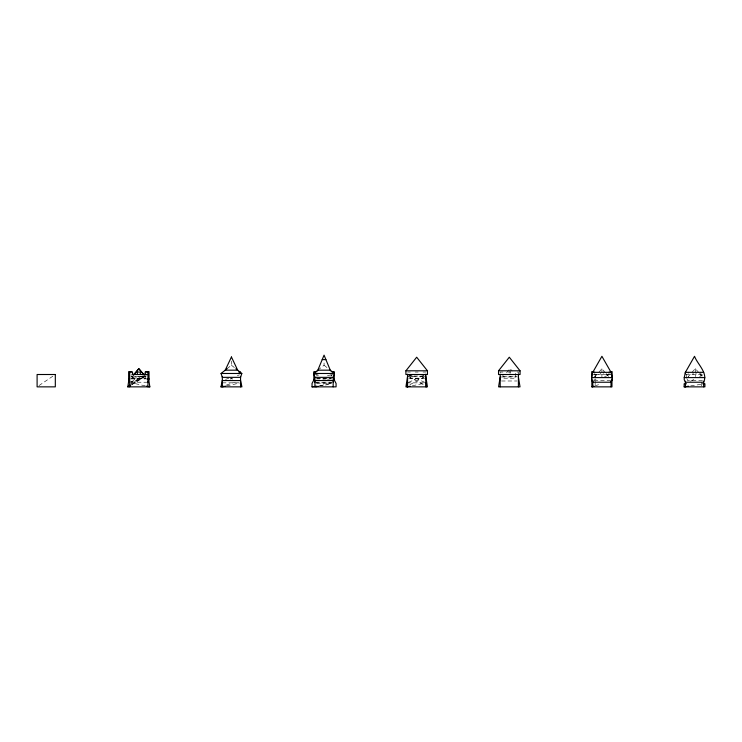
<?xml version="1.0" encoding="UTF-8"?>
<svg xmlns="http://www.w3.org/2000/svg" width="742" height="742" viewBox="0 0 742 742"><rect width="100%" height="100%" fill="white"/><g stroke="black" fill="none" stroke-linecap="round" stroke-linejoin="round"><path stroke-width="0.56" stroke-dasharray="3.71 2.78" d="M506.508 372.632L510.06 368.598L512.184 371.019M605.463 372.799L601.91 368.765L594.824 376.834L594.824 371.649M698.843 372.632L695.291 368.598L688.196 376.667L688.196 372.039M226.996 368.755L231.439 365.231L231.439 361.113M317.836 370.175L324.059 365.231L324.059 360.751M39.02 385.562L53.396 375.814M145.042 376.435L131.594 384.922M131.64 384.504L145.061 376.277M143.994 376.769L130.731 383.475L134.441 383.475L145.441 385.896M409.899 384.699L424.795 376.593M690.487 381.202L694.531 379.143M699.595 376.565L702.628 375.025M131.269 375.786L134.385 378.327L138.086 378.327L138.086 380.164L134.441 383.475L134.441 381.954L130.731 381.954L143.011 376.417M230.428 379.143L232.459 378.216M323.048 379.143L325.07 378.216M331.145 375.433L333.167 374.506M408.582 382.38L425.787 374.506M226.412 385.061L235.112 382.176M225.549 379.338L228.768 378.309M237.338 375.545L239.48 374.858M593.878 380.034L596.021 379.338M604.591 376.584L611.018 374.506L592.802 374.506M595.038 385.84L600.324 384.133M142.724 375.981L134.385 378.327L134.385 380.164L138.086 380.164L130.731 381.954M327.612 379.366L330.941 378.494M320.247 385.784L332.24 382.844M226.625 385.914L239.48 383.085M412.357 385.747L425.324 383.067M327.472 375.573L332.026 374.719M690.709 385.886L701.626 384.263M318.912 385.886L331.507 384.106M408.712 375.953L412.125 375.665M407.571 372.039L410.345 372.039M415.186 372.039L418.173 372.039M423.014 372.039L425.787 372.039M502.965 372.039L500.191 372.039L500.191 374.506M507.806 372.039L510.793 372.039M591.717 374.413L600.241 374.413L600.241 371.649M609.006 374.413L603.589 374.413L603.589 371.649M685.423 374.506L703.639 374.506M407.571 376.055L425.787 376.055M502.965 376.667L517.155 376.667M501.323 376.982L516.126 376.982M130.852 378.522L145.924 378.568M316.964 378.568L331.155 378.568M408.712 378.522L424.647 378.522M130.889 378.912L145.627 378.912M316.129 378.912L331.999 378.912M594.101 380.377L611.018 380.377M702.47 380.683L687.732 380.683L686.6 377.595M501.509 380.989L517.091 380.989M130.852 382.232L146.795 382.232M316.092 382.232L332.026 382.232M222.331 382.844L239.416 382.844M314.951 382.844L333.167 382.844M406.95 382.844L426.409 382.844M316.621 383.466L331.507 383.466M314.951 374.506L320.646 375.573M409.593 375.433L424.776 382.38M323.048 378.216L325.07 379.143M230.428 378.216L232.459 379.143M408.564 376.593L424.452 385.237M324.059 365.231L329.392 369.47M231.439 365.231L235.891 368.755M699.548 373.439L702.386 376.667M606.168 373.606L609.006 376.834L609.006 371.649M131.046 376.12L134.385 380.164M701.292 382.232L701.292 385.831M700.865 372.039L700.865 376.667M696.024 372.039L696.024 374.506M695.291 368.598L695.291 376.667M693.037 372.039L693.037 374.506M686.6 374.506L686.6 380.303M601.91 368.765L601.91 376.834M595.158 374.506L595.158 386.86M518.408 374.506L518.408 372.039L515.634 372.039L515.634 378.216L502.965 378.216L502.965 374.506M510.06 369.757L510.06 376.667M331.155 374.413L331.155 376.027M316.964 374.413L316.964 376.027M145.924 374.413L145.924 376.834L131.733 376.834L131.733 378.568M145.163 376.667L132.493 376.667L132.493 378.216L145.163 378.216L145.163 376.667M423.014 376.667L410.345 376.667L410.345 378.216L423.014 378.216L423.014 376.667"/><path stroke-width="1.11" d="M407.571 376.055L405.93 386.86L427.429 386.86L425.787 376.055M129.025 379.004L127.81 386.86L149.847 386.86L148.632 379.004M240.547 380.377L241.92 386.86L220.968 386.86L222.331 380.377M591.624 377.595L592.756 372.345L601.91 356.299L611.074 372.345L612.206 377.595L591.624 377.595L591.624 379.756L592.802 382.232L611.018 382.232L612.206 379.756L612.113 371.649L610.045 371.649M684.235 377.595L685.376 372.345L694.531 356.299C697.471 364.294 708.258 372.994 703.639 382.232L685.423 382.232L684.235 379.756L684.235 377.595L704.826 377.595M500.191 376.982L498.578 386.86L520.021 386.86L518.408 376.982M235.891 368.755L241.827 373.476L240.547 377.353L222.331 377.353L221.06 373.476L226.996 368.755M333.167 386.86L333.167 377.353L334.447 373.476L330.283 370.175L324.059 355.14L317.836 370.175L313.68 373.476L314.951 377.353L314.951 386.86M147.936 382.232L149.031 378.912L149.031 371.649L145.924 371.649M333.167 382.232L334.262 378.912L334.262 371.649L331.155 371.649M611.018 382.232L612.113 378.912M314.469 378.828L312.039 383.466L312.039 386.86L336.08 386.86L336.08 383.466L333.659 378.828M133.903 374.877L138.828 368.598L143.753 374.877M405.911 370.805L416.679 357.217L427.448 370.805L427.448 374.506L405.911 374.506L405.911 370.805L427.448 370.805M498.531 370.805L509.3 357.217L520.059 370.805L520.059 374.506L498.531 374.506L498.531 370.805L520.059 370.805M129.998 384.319L127.81 386.86L130.648 385.413M133.152 375.22L138.828 368.765L144.505 375.22M220.968 386.86L223.147 386.137M592.802 380.377L591.866 380.377L591.866 386.86L593.98 386.174M315.879 386.86L318.058 386.322M225.549 386.155L222.331 386.86L222.331 376.463M410.196 386.192L406.95 386.86L406.95 382.844L407.571 382.844M686.471 383.772L684.161 383.772L684.161 386.86L688.53 386.211M312.039 386.86L316.621 386.211M322.213 359.601L325.905 359.601M317.836 370.175L330.283 370.175M131.733 371.649L128.626 371.649L128.626 378.912L129.72 382.232M316.964 371.649L313.857 371.649L313.857 378.912L314.951 382.232M593.786 371.649L591.717 371.649L591.717 378.912M238.701 372.039L240.547 372.039M592.756 372.345L611.074 372.345M685.376 372.345L703.694 372.345M221.06 373.476L241.827 373.476M313.68 373.476L334.447 373.476M132.818 374.413L134.988 374.413M142.668 374.413L145.924 374.413M131.993 374.506L147.936 374.506M314.951 377.353L333.167 377.353M146.758 378.912L149.031 378.912M222.331 380.563L240.547 380.563M314.951 380.563L333.167 380.563M425.787 382.844L426.409 382.844L426.409 386.86M702.6 383.772L704.9 383.772L704.9 386.86L684.161 386.86M591.866 386.86L611.964 386.86L611.964 380.377M146.545 386.137L149.847 386.86M591.986 379.737L592.802 382.232M703.639 381.249L703.639 386.86M685.423 372.039L685.423 373.69M685.423 381.249L685.423 386.86M611.018 381.249L611.018 386.86M592.802 380.841L592.802 386.86M518.408 374.32L518.408 386.86M500.191 374.32L500.191 386.86M425.787 374.2L425.787 386.86M407.571 374.2L407.571 386.86M240.547 376.463L240.547 386.86M147.936 386.86L147.936 372.039L145.163 372.039L145.163 374.506M140.321 374.506L140.321 372.039L137.335 372.039L137.335 374.506M132.493 374.506L132.493 372.039L129.72 372.039L129.72 386.86M231.439 356.995L225.225 370.175L237.663 370.175L231.439 356.995M55.316 374.506L37.1 374.506L37.1 386.86L55.316 386.86L55.316 374.506"/></g></svg>
